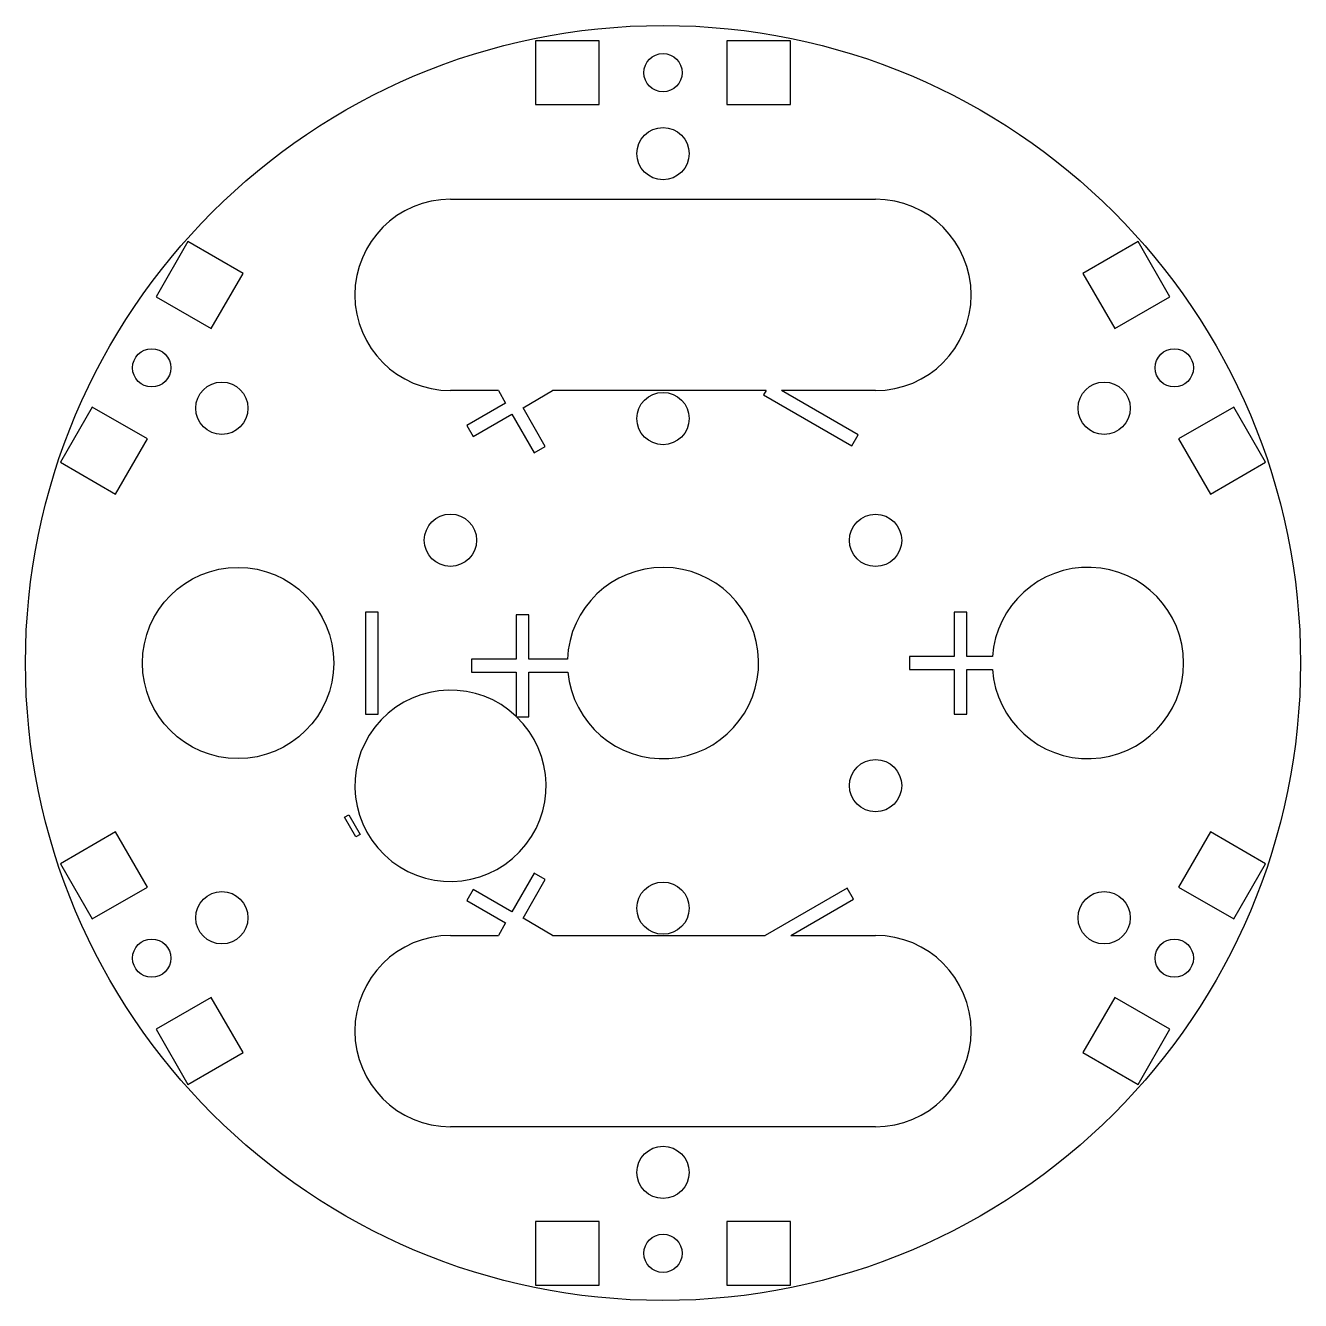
# Model space of a CAD drawing. Header units: millimetres. Extents: x -50 to 50, y -50 to 50.
import ezdxf

# ---------------------------------------------------------------- set-up
doc = ezdxf.new("R2010")
doc.units = ezdxf.units.MM

msp = doc.modelspace()

# ---------------------------------------------------------------- linework, layer by layer
at = {"color": 7, "linetype": 'Continuous', "lineweight": 25}
for p, q in [((-5, 48.8), (-10, 48.8)), ((-10, 48.8), (-10, 43.8)), ((-5, 43.8), (-5, 48.8)), ((5, 48.8), (5, 43.8)), ((10, 48.8), (5, 48.8)), ((10, 43.8), (10, 48.8)), ((-10, 43.8), (-5, 43.8)), ((5, 43.8), (10, 43.8)), ((-16.67, 36.37), (16.67, 36.37)), ((-37.26, 33.06), (-39.76, 28.73)), ((-32.93, 30.56), (-37.26, 33.06)), ((37.26, 33.06), (32.93, 30.56)), ((39.76, 28.73), (37.26, 33.06)), ((-35.43, 26.23), (-32.93, 30.56)), ((32.93, 30.56), (35.43, 26.23)), ((-39.76, 28.73), (-35.43, 26.23)), ((35.43, 26.23), (39.76, 28.73)), ((-12.91, 21.37), (-16.67, 21.37)), ((-12.91, 21.37), (-12.35, 20.39)), ((-10.98, 20.02), (-8.66, 21.37)), ((8.08, 21.37), (-8.66, 21.37)), ((8.08, 21.37), (7.88, 21.03)), ((7.88, 21.03), (14.81, 17.03)), ((15.31, 17.89), (9.3, 21.37)), ((16.67, 21.37), (9.3, 21.37)), ((-44.76, 20.07), (-47.26, 15.74)), ((-40.43, 17.57), (-44.76, 20.07)), ((-12.35, 20.39), (-15.38, 18.64)), ((-9.23, 16.99), (-10.98, 20.02)), ((44.76, 20.07), (40.43, 17.57)), ((47.26, 15.74), (44.76, 20.07)), ((-14.88, 17.77), (-11.85, 19.52)), ((-11.85, 19.52), (-10.1, 16.49)), ((-15.38, 18.64), (-14.88, 17.77)), ((-42.93, 13.24), (-40.43, 17.57)), ((14.81, 17.03), (15.31, 17.89)), ((40.43, 17.57), (42.93, 13.24)), ((-10.1, 16.49), (-9.23, 16.99)), ((-47.26, 15.74), (-42.93, 13.24)), ((42.93, 13.24), (47.26, 15.74)), ((-22.33, 4), (-23.33, 4)), ((-23.33, 4), (-23.33, -4)), ((-22.33, -4), (-22.33, 4)), ((23.83, 4), (22.83, 4)), ((22.83, 4), (22.83, 0.5)), ((23.83, 0.5), (23.83, 4)), ((-10.51, 3.79), (-11.51, 3.79)), ((-11.51, 3.79), (-11.51, 0.29)), ((-10.51, 0.29), (-10.51, 3.79)), ((-11.51, 0.29), (-15.01, 0.29)), ((-15.01, 0.29), (-15.01, -0.71)), ((-7.49, 0.29), (-10.51, 0.29)), ((22.83, 0.5), (19.33, 0.5)), ((19.33, 0.5), (19.33, -0.5)), ((25.85, 0.5), (23.83, 0.5)), ((-15.01, -0.71), (-11.51, -0.71)), ((-11.51, -0.71), (-11.51, -4.19)), ((-10.51, -4.21), (-10.51, -0.71)), ((-10.51, -0.71), (-7.47, -0.71)), ((19.33, -0.5), (22.83, -0.5)), ((22.83, -0.5), (22.83, -4)), ((23.83, -0.5), (25.85, -0.5)), ((23.83, -4), (23.83, -0.5)), ((-23.33, -4), (-22.33, -4)), ((22.83, -4), (23.83, -4)), ((-11.48, -4.21), (-10.51, -4.21)), ((-24.98, -12.1), (-24.64, -11.9)), ((-24.64, -11.9), (-23.75, -13.44)), ((-24.09, -13.64), (-24.98, -12.1)), ((-42.93, -13.24), (-47.26, -15.74)), ((-40.43, -17.57), (-42.93, -13.24)), ((-23.75, -13.44), (-24.09, -13.64)), ((42.93, -13.24), (40.43, -17.57)), ((47.26, -15.74), (42.93, -13.24)), ((-47.26, -15.74), (-44.76, -20.07)), ((44.76, -20.07), (47.26, -15.74)), ((-10.1, -16.49), (-11.85, -19.52)), ((-10.98, -20.02), (-9.23, -16.99)), ((-9.23, -16.99), (-10.1, -16.49)), ((-44.76, -20.07), (-40.43, -17.57)), ((-14.88, -17.77), (-15.38, -18.64)), ((-11.85, -19.52), (-14.88, -17.77)), ((14.45, -17.65), (8.02, -21.37)), ((14.95, -18.52), (14.45, -17.65)), ((40.43, -17.57), (44.76, -20.07)), ((-15.38, -18.64), (-12.35, -20.39)), ((10.02, -21.37), (14.95, -18.52)), ((-12.35, -20.39), (-12.91, -21.37)), ((-8.66, -21.37), (-10.98, -20.02)), ((-16.67, -21.37), (-12.91, -21.37)), ((-8.66, -21.37), (8.02, -21.37)), ((10.02, -21.37), (16.67, -21.37)), ((-35.43, -26.23), (-39.76, -28.73)), ((-32.93, -30.56), (-35.43, -26.23)), ((35.43, -26.23), (32.93, -30.56)), ((39.76, -28.73), (35.43, -26.23)), ((-39.76, -28.73), (-37.26, -33.06)), ((37.26, -33.06), (39.76, -28.73)), ((-37.26, -33.06), (-32.93, -30.56)), ((32.93, -30.56), (37.26, -33.06)), ((16.67, -36.37), (-16.67, -36.37)), ((-5, -43.8), (-10, -43.8)), ((-10, -43.8), (-10, -48.8)), ((-5, -48.8), (-5, -43.8)), ((5, -43.8), (5, -48.8)), ((10, -43.8), (5, -43.8)), ((10, -48.8), (10, -43.8)), ((-10, -48.8), (-5, -48.8)), ((5, -48.8), (10, -48.8))]:
    msp.add_line(p, q, dxfattribs=at)
for centre, radius in [((0, 0), 50), ((0, 46.3), 1.5), ((0, 39.95), 2.05), ((-40.1, 23.15), 1.5), ((40.1, 23.15), 1.5), ((-34.6, 19.98), 2.05), ((34.6, 19.98), 2.05), ((0, 19.17), 2.05), ((-16.67, 9.63), 2.05), ((16.67, 9.62), 2.05), ((-33.33, 0), 7.5), ((16.67, -9.62), 2.05), ((-34.6, -19.98), 2.05), ((0, -19.23), 2.05), ((34.6, -19.98), 2.05), ((-40.1, -23.15), 1.5), ((40.1, -23.15), 1.5), ((0, -39.95), 2.05), ((0, -46.3), 1.5)]:
    msp.add_circle(centre, radius, dxfattribs=at)
for centre, start, end in [((-16.67, 28.87), 90, 270), ((16.67, 28.87), 270, 90), ((0, 0), 185.4217, 177.7736), ((33.33, 0), 183.8226, 176.1774), ((-16.67, -9.63), 46.4705, 46.2374), ((-16.67, -28.87), 90, 270), ((16.67, -28.87), 270, 90)]:
    msp.add_arc(centre, 7.5, start, end, dxfattribs=at)

doc.saveas('drawing.dxf')
